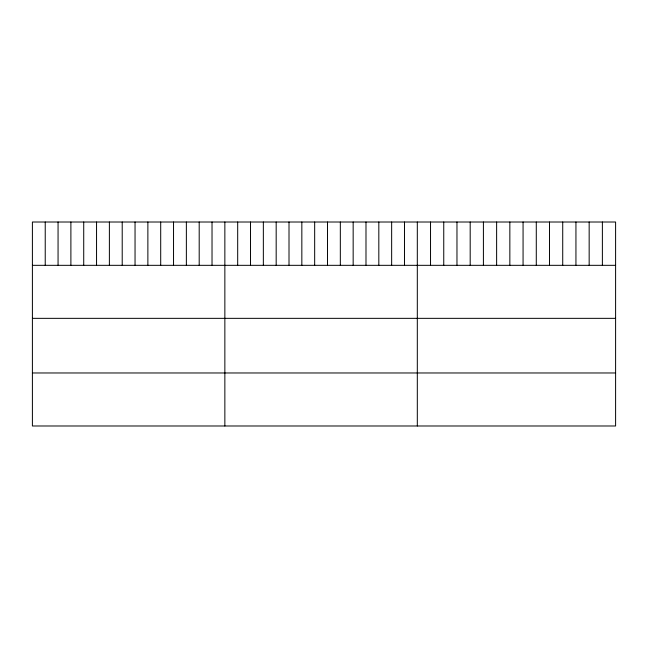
<?xml version="1.0" encoding="UTF-8"?>
<svg xmlns="http://www.w3.org/2000/svg" width="648" height="648" viewBox="0 0 648 648"><rect width="100%" height="100%" fill="white"/><g stroke="black" fill="none" stroke-linecap="round" stroke-linejoin="round"><path stroke-width="0.97" d="M615.6 265.324L615.6 425.987L32.4 425.987L32.4 222.013L615.6 222.013L615.6 265.324L32.4 265.324M32.4 318.346L615.6 318.346M32.4 372.973L615.6 372.973M602.381 222.013L602.381 265.324M589.162 222.013L589.162 265.324M575.942 222.013L575.942 265.324M562.723 222.013L562.723 265.324M549.504 222.013L549.504 265.324M536.285 222.013L536.285 265.324M523.066 222.013L523.066 265.324M509.846 222.013L509.846 265.324M496.627 222.013L496.627 265.324M483.408 222.013L483.408 265.324M470.189 222.013L470.189 265.324M456.97 222.013L456.97 265.324M443.75 222.013L443.75 265.324M430.531 222.013L430.531 265.324M417.312 222.013L417.312 425.987M404.482 222.013L404.482 265.324M391.651 222.013L391.651 265.324M378.821 222.013L378.821 265.324M365.99 222.013L365.99 265.324M353.16 222.013L353.16 265.324M340.33 222.013L340.33 265.324M327.499 222.013L327.499 265.324M314.669 222.013L314.669 265.324M301.838 222.013L301.838 265.324M289.008 222.013L289.008 265.324M276.178 222.013L276.178 265.324M263.347 222.013L263.347 265.324M250.517 222.013L250.517 265.324M237.686 222.013L237.686 265.324M224.856 222.013L224.856 425.987M212.026 222.013L212.026 265.324M199.195 222.013L199.195 265.324M186.365 222.013L186.365 265.324M173.534 222.013L173.534 265.324M160.704 222.013L160.704 265.324M147.874 222.013L147.874 265.324M135.043 222.013L135.043 265.324M122.213 222.013L122.213 265.324M109.382 222.013L109.382 265.324M96.552 222.013L96.552 265.324M83.722 222.013L83.722 265.324M70.891 222.013L70.891 265.324M58.061 222.013L58.061 265.324M45.23 222.013L45.23 265.324"/></g></svg>
